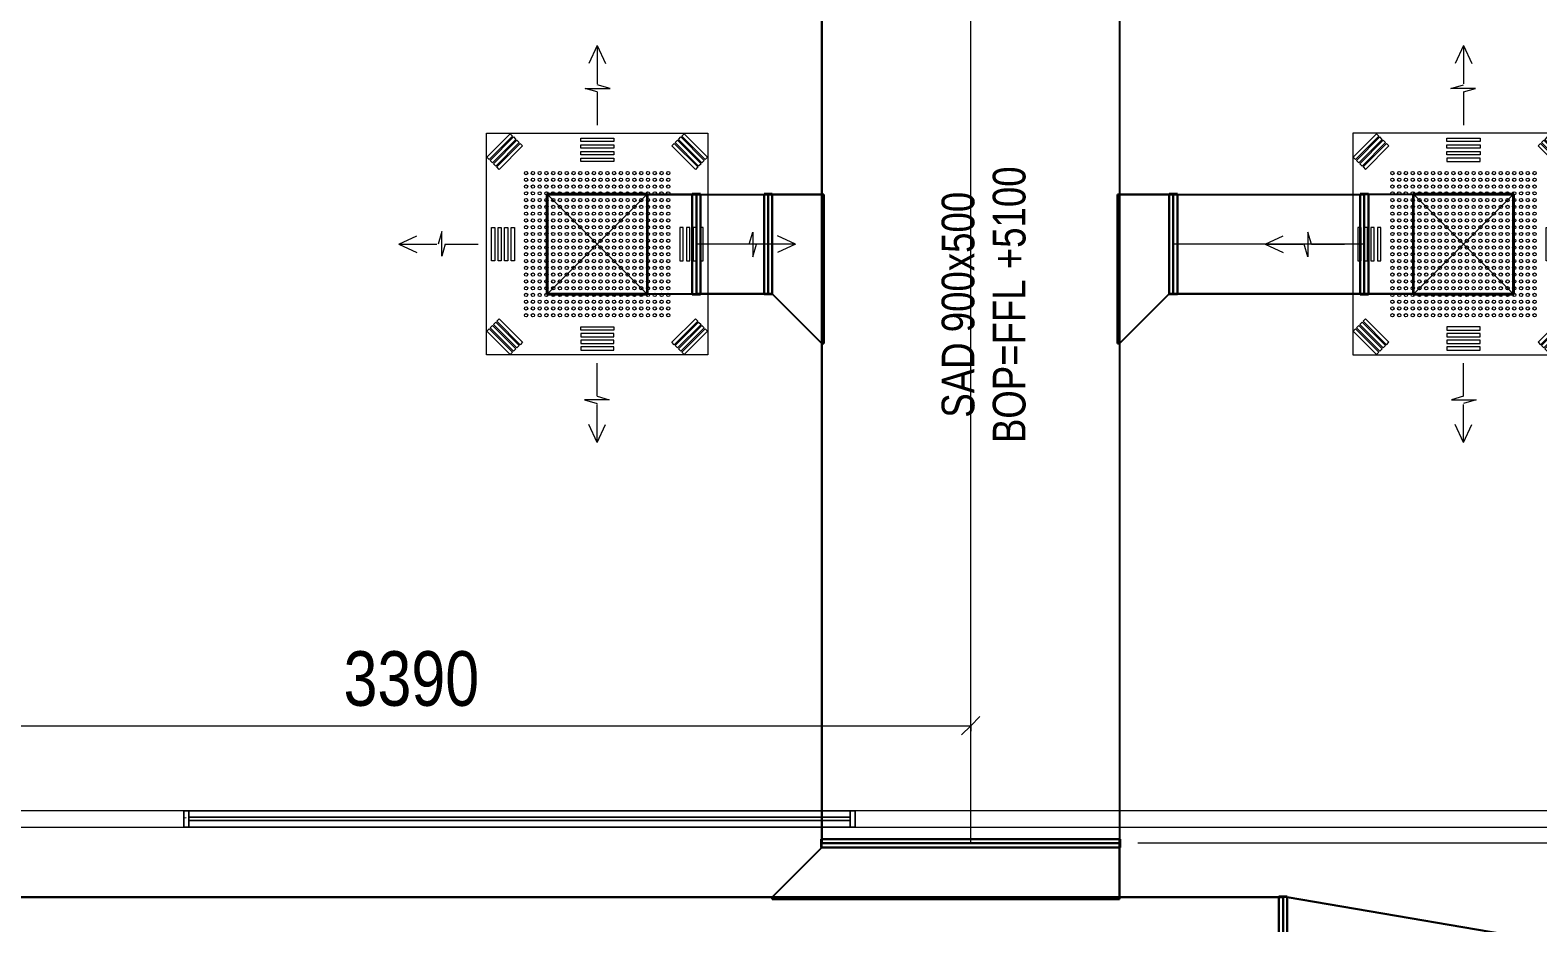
# Model space of a CAD drawing. Header units: millimetres. Extents: x -21807 to 22087, y 36760 to 60640.
# Drawn here: x -3954 to 606, y 45978 to 48676 of the extents above; entities that cross this region are included whole.
import ezdxf

# ---------------------------------------------------------------- set-up
doc = ezdxf.new("R2010")
doc.units = ezdxf.units.MM
for name, color, linetype, lineweight in [('A-ANNO-DIMS', 7, 'Continuous', 9), ('A-ANNO-DIMS-110', 7, 'Continuous', 9), ('A-DETL-GENF', 7, 'Continuous', 5), ('A-GENM', 7, 'Continuous', 5), ('A-WALL', 7, 'Continuous', 9), ('M-HVAC-CDFF', 7, 'Continuous', 5), ('M-HVAC-DUCT', 7, 'Continuous', 25), ('M-HVAC-DUCT-CNTR', 7, 'Continuous', 5), ('M-HVAC-DUCT-IDEN', 7, 'Continuous', 9)]:
    doc.layers.add(name, color=color, linetype=linetype, lineweight=lineweight)
doc.layers.add('A-GLAZ', color=7, linetype='Continuous', lineweight=9, true_color=0x00007f)
doc.layers.add('M-HVAC-DUCT-ANNO', color=7, linetype='Continuous', lineweight=5, true_color=0x007f00)
doc.styles.add('Arial_2', font='arial.ttf', dxfattribs={"width": 0.8, "height": 99})
doc.styles.add('Arial_3', font='arial.ttf', dxfattribs={"width": 0.8, "height": 165})
doc.dimstyles.new('AK_DIM_2_0_Arial_đỏ', dxfattribs={"dimscale": 304.8, "dimtxt": 168.342801, "dimasz": 0.180446, "dimexe": 0.180446, "dimexo": 0.180446, "dimgap": 0.036089, "dimtad": 1, "dimdec": 0, "dimzin": 0, "dimdsep": 46, "dimtxsty": 'Arial_3', "dimblk1": 'OBLIQUE', "dimblk2": 'OBLIQUE', "dimsah": 1, "dimcen": 0.09, "dimadec": 0, "dimazin": 0, "dimtfac": 1, "dimtdec": 4, "dimtix": 1, "dimtmove": 0, "dimatfit": 3, "dimfxl": 1, "dimtvp": 1, "dimtolj": 1, "dimtzin": 0, "dimarcsym": 2})

# ---------------------------------------------------------------- blocks, each defined once
blk = doc.blocks.new('AK_OViewTuongPanel - 2000x1200-V10-MẶT BẰNG HỆ THỐNG GIÓ CẤP AHU')
at = {"layer": 'A-GLAZ', "true_color": 0xaaaaaa}
h = blk.add_hatch(dxfattribs=at)
h.set_pattern_fill('FP_5', color=253, style=0, pattern_type=2)
h.set_pattern_definition([(217.5, (-4273.59, 46291.94), (3.52028, -107.6708), [7.376, -77.561, 7.376, -87.62, -90.805]), (217.5, (-4273.59, 46291.94), (3.52028, -107.6708), [-179.934, 7.376, -83.429]), (187.5, (-4273.59, 46291.94), (-98.8949, -157.70153), [7.376, -38.445, 7.376, -69.179, -29.337]), (187.5, (-4273.59, 46291.94), (-98.8949, -157.70153), [-122.377, 7.376, -21.961]), (147.5, (-4204.86, 46291.94), (-174.01878, -0.31631), [7.376, -20.564, 7.376, -93.208, -131.318]), (147.5, (-4204.86, 46291.94), (-174.01878, -0.31631), [-128.524, 7.376, -123.942]), (137.5, (-4204.86, 46291.94), (-167.9829, -49.0445), [7.376, -6.594, 7.376, -58.562, -75.438]), (137.5, (-4204.86, 46291.94), (-167.9829, -49.0445), [-79.908, 7.376, -68.062])])
h.paths.add_polyline_path([(-1015, 25), (-1015, -25), (-1000, -25), (-1000, 25)])
h.paths.add_polyline_path([(1015, 25), (1000, 25), (1000, -25), (1015, -25)])
at = {"layer": 'A-GLAZ', "color": 9, "lineweight": 13, "true_color": 0xaaaad4}
for p, q in [((-1015, 25), (-1015, -25)), ((-1000, 25), (-1015, 25)), ((-1015, -25), (-1015, 25)), ((-1015, 25), (1015, 25)), ((-1000, -25), (-1000, 25)), ((1000, 25), (-1000, 25)), ((-1000, 25), (-1000, -25)), ((1000, 5), (-1000, 5)), ((-1000, 5), (-1000, -5)), ((-1000, -5), (-1000, 5)), ((-1000, 5), (1000, 5)), ((1015, 25), (1000, 25)), ((1000, 25), (1000, -25)), ((1000, -25), (1000, 25)), ((1000, -5), (1000, 5)), ((1000, 5), (1000, -5)), ((1015, -25), (1015, 25)), ((1015, 25), (1015, -25)), ((-1015, -25), (-1000, -25)), ((1015, -25), (-1015, -25)), ((-1000, -5), (1000, -5)), ((1000, -5), (-1000, -5)), ((-1000, -25), (1000, -25)), ((1000, -25), (1015, -25))]:
    blk.add_line(p, q, dxfattribs=at)
blk = doc.blocks.new('AK-SGS-M3-A_rvt-1-MẶT BẰNG HỆ THỐNG GIÓ CẤP AHU')
at = {"layer": 'A-WALL', "color": 253, "lineweight": 13, "true_color": 0xaaaaaa}
for p, q in [((-3488.6, 46316.9), (-4008.6, 46316.9)), ((727.3, 46316.9), (-4008.6, 46316.9)), ((-3488.6, 46266.9), (-3488.6, 46316.9)), ((-3488.6, 46266.9), (-3488.6, 46316.9)), ((-3488.6, 46316.9), (-1458.6, 46316.9)), ((727.3, 46316.9), (-1458.6, 46316.9)), ((-1458.6, 46316.9), (-1458.6, 46266.9)), ((-1458.6, 46316.9), (-1458.6, 46266.9)), ((-6113.6, 46266.9), (-3488.6, 46266.9)), ((-6113.6, 46266.9), (902.3, 46266.9)), ((-1458.6, 46266.9), (-3488.6, 46266.9)), ((-1458.6, 46266.9), (902.3, 46266.9))]:
    blk.add_line(p, q, dxfattribs=at)
at = {"layer": 'A-GLAZ', "color": 9, "lineweight": 13, "true_color": 0xaaaad4, "rotation": 180}
blk.add_blockref('AK_OViewTuongPanel - 2000x1200-V10-MẶT BẰNG HỆ THỐNG GIÓ CẤP AHU', (-2473.6, 46291.9), dxfattribs=at)
blk = doc.blocks.new('MatNaGioCap_KemHopGio_KemLocHepa - CẤP F3-2229514-MẶT BẰNG HỆ THỐNG GIÓ CẤP AHU')
at = {"layer": 'A-DETL-GENF', "color": 5, "lineweight": 9, "true_color": 0x0000ff}
for p, q in [((-335, 335), (335, 335)), ((-335, -335), (-335, 335)), ((335, 335), (335, -335)), ((335, -335), (-335, -335))]:
    blk.add_line(p, q, dxfattribs=at)
at = {"layer": 'A-DETL-GENF', "color": 5, "true_color": 0x0000ff}
for p, q in [((-333.9, 263.2), (-263.2, 333.9)), ((-256.1, 326.8), (-326.8, 256.1)), ((-323.9, 253.2), (-253.2, 323.9)), ((-263.2, 333.9), (-256.1, 326.8)), ((-253.2, 323.9), (-246.1, 316.8)), ((-50, 320), (50, 320)), ((-50, 310), (-50, 320)), ((50, 320), (50, 310)), ((246.1, 316.8), (253.2, 323.9)), ((253.2, 323.9), (323.9, 253.2)), ((256.1, 326.8), (263.2, 333.9)), ((326.8, 256.1), (256.1, 326.8)), ((263.2, 333.9), (333.9, 263.2)), ((-246.1, 316.8), (-316.8, 246.1)), ((-313.9, 243.2), (-243.2, 313.9)), ((-236.1, 306.8), (-306.8, 236.1)), ((-303.9, 233.2), (-233.2, 303.9)), ((-226.1, 296.8), (-296.8, 226.1)), ((-243.2, 313.9), (-236.1, 306.8)), ((-233.2, 303.9), (-226.1, 296.8)), ((50, 310), (-50, 310)), ((-50, 300), (50, 300)), ((-50, 290), (-50, 300)), ((50, 290), (-50, 290)), ((-50, 280), (50, 280)), ((-50, 270), (-50, 280)), ((50, 300), (50, 290)), ((50, 280), (50, 270)), ((226.1, 296.8), (233.2, 303.9)), ((296.8, 226.1), (226.1, 296.8)), ((233.2, 303.9), (303.9, 233.2)), ((236.1, 306.8), (243.2, 313.9)), ((306.8, 236.1), (236.1, 306.8)), ((243.2, 313.9), (313.9, 243.2)), ((316.8, 246.1), (246.1, 316.8)), ((-326.8, 256.1), (-333.9, 263.2)), ((-316.8, 246.1), (-323.9, 253.2)), ((-306.8, 236.1), (-313.9, 243.2)), ((-296.8, 226.1), (-303.9, 233.2)), ((50, 270), (-50, 270)), ((-50, 260), (50, 260)), ((-50, 250), (-50, 260)), ((50, 250), (-50, 250)), ((50, 260), (50, 250)), ((303.9, 233.2), (296.8, 226.1)), ((313.9, 243.2), (306.8, 236.1)), ((323.9, 253.2), (316.8, 246.1)), ((333.9, 263.2), (326.8, 256.1)), ((-320, -50), (-320, 50)), ((-320, 50), (-310, 50)), ((-310, 50), (-310, -50)), ((-300, -50), (-300, 50)), ((-300, 50), (-290, 50)), ((-290, 50), (-290, -50)), ((-280, -50), (-280, 50)), ((-280, 50), (-270, 50)), ((-270, 50), (-270, -50)), ((-260, -50), (-260, 50)), ((-260, 50), (-250, 50)), ((-250, 50), (-250, -50)), ((250, 50), (250, -50)), ((260, 50), (250, 50)), ((260, -50), (260, 50)), ((270, 50), (270, -50)), ((280, 50), (270, 50)), ((280, -50), (280, 50)), ((290, 50), (290, -50)), ((300, 50), (290, 50)), ((300, -50), (300, 50)), ((310, 50), (310, -50)), ((320, 50), (310, 50)), ((320, -50), (320, 50)), ((-310, -50), (-320, -50)), ((-290, -50), (-300, -50)), ((-270, -50), (-280, -50)), ((-250, -50), (-260, -50)), ((250, -50), (260, -50)), ((270, -50), (280, -50)), ((290, -50), (300, -50)), ((310, -50), (320, -50)), ((-303.9, -233.2), (-296.8, -226.1)), ((-296.8, -226.1), (-226.1, -296.8)), ((226.1, -296.8), (296.8, -226.1)), ((296.8, -226.1), (303.9, -233.2)), ((-333.9, -263.2), (-326.8, -256.1)), ((-263.2, -333.9), (-333.9, -263.2)), ((-326.8, -256.1), (-256.1, -326.8)), ((-323.9, -253.2), (-316.8, -246.1)), ((-253.2, -323.9), (-323.9, -253.2)), ((-316.8, -246.1), (-246.1, -316.8)), ((-313.9, -243.2), (-306.8, -236.1)), ((-243.2, -313.9), (-313.9, -243.2)), ((-306.8, -236.1), (-236.1, -306.8)), ((-233.2, -303.9), (-303.9, -233.2)), ((-50, -250), (50, -250)), ((-50, -260), (-50, -250)), ((50, -260), (-50, -260)), ((-50, -270), (-50, -280)), ((50, -270), (-50, -270)), ((50, -250), (50, -260)), ((50, -280), (50, -270)), ((303.9, -233.2), (233.2, -303.9)), ((236.1, -306.8), (306.8, -236.1)), ((313.9, -243.2), (243.2, -313.9)), ((246.1, -316.8), (316.8, -246.1)), ((323.9, -253.2), (253.2, -323.9)), ((256.1, -326.8), (326.8, -256.1)), ((333.9, -263.2), (263.2, -333.9)), ((306.8, -236.1), (313.9, -243.2)), ((316.8, -246.1), (323.9, -253.2)), ((326.8, -256.1), (333.9, -263.2)), ((-246.1, -316.8), (-253.2, -323.9)), ((-236.1, -306.8), (-243.2, -313.9)), ((-226.1, -296.8), (-233.2, -303.9)), ((-50, -280), (50, -280)), ((-50, -290), (-50, -300)), ((50, -290), (-50, -290)), ((-50, -300), (50, -300)), ((-50, -310), (-50, -320)), ((50, -310), (-50, -310)), ((50, -300), (50, -290)), ((50, -320), (50, -310)), ((233.2, -303.9), (226.1, -296.8)), ((243.2, -313.9), (236.1, -306.8)), ((253.2, -323.9), (246.1, -316.8)), ((-256.1, -326.8), (-263.2, -333.9)), ((-50, -320), (50, -320)), ((263.2, -333.9), (256.1, -326.8))]:
    blk.add_line(p, q, dxfattribs=at)
for centre in [(-215, 215), (-215, 194.5), (-194.5, 215), (-194.5, 194.5), (-174, 215), (-174, 194.5), (-153.6, 215), (-153.6, 194.5), (-133.1, 215), (-133.1, 194.5), (-112.6, 215), (-112.6, 194.5), (-92.1, 215), (-92.1, 194.5), (-71.7, 215), (-71.7, 194.5), (-51.2, 215), (-51.2, 194.5), (-30.7, 215), (-30.7, 194.5), (-10.2, 215), (-10.2, 194.5), (10.2, 215), (10.2, 194.5), (30.7, 215), (30.7, 194.5), (51.2, 215), (51.2, 194.5), (71.7, 215), (71.7, 194.5), (92.1, 215), (92.1, 194.5), (112.6, 215), (112.6, 194.5), (133.1, 215), (133.1, 194.5), (153.6, 215), (153.6, 194.5), (174, 215), (174, 194.5), (194.5, 215), (194.5, 194.5), (215, 215), (215, 194.5), (-215, 174), (-215, 153.6), (-215, 133.1), (-194.5, 174), (-194.5, 153.6), (-194.5, 133.1), (-174, 174), (-174, 153.6), (-174, 133.1), (-153.6, 174), (-153.6, 153.6), (-153.6, 133.1), (-133.1, 174), (-133.1, 153.6), (-133.1, 133.1), (-112.6, 174), (-112.6, 153.6), (-112.6, 133.1), (-92.1, 174), (-92.1, 153.6), (-92.1, 133.1), (-71.7, 174), (-71.7, 153.6), (-71.7, 133.1), (-51.2, 174), (-51.2, 153.6), (-51.2, 133.1), (-30.7, 174), (-30.7, 153.6), (-30.7, 133.1), (-10.2, 174), (-10.2, 153.6), (-10.2, 133.1), (10.2, 174), (10.2, 153.6), (10.2, 133.1), (30.7, 174), (30.7, 153.6), (30.7, 133.1), (51.2, 174), (51.2, 153.6), (51.2, 133.1), (71.7, 174), (71.7, 153.6), (71.7, 133.1), (92.1, 174), (92.1, 153.6), (92.1, 133.1), (112.6, 174), (112.6, 153.6), (112.6, 133.1), (133.1, 174), (133.1, 153.6), (133.1, 133.1), (153.6, 174), (153.6, 153.6), (153.6, 133.1), (174, 174), (174, 153.6), (174, 133.1), (194.5, 174), (194.5, 153.6), (194.5, 133.1), (215, 174), (215, 153.6), (215, 133.1), (-215, 112.6), (-215, 92.1), (-194.5, 112.6), (-194.5, 92.1), (-174, 112.6), (-174, 92.1), (-153.6, 112.6), (-153.6, 92.1), (-133.1, 112.6), (-133.1, 92.1), (-112.6, 112.6), (-112.6, 92.1), (-92.1, 112.6), (-92.1, 92.1), (-71.7, 112.6), (-71.7, 92.1), (-51.2, 112.6), (-51.2, 92.1), (-30.7, 112.6), (-30.7, 92.1), (-10.2, 112.6), (-10.2, 92.1), (10.2, 112.6), (10.2, 92.1), (30.7, 112.6), (30.7, 92.1), (51.2, 112.6), (51.2, 92.1), (71.7, 112.6), (71.7, 92.1), (92.1, 112.6), (92.1, 92.1), (112.6, 112.6), (112.6, 92.1), (133.1, 112.6), (133.1, 92.1), (153.6, 112.6), (153.6, 92.1), (174, 112.6), (174, 92.1), (194.5, 112.6), (194.5, 92.1), (215, 112.6), (215, 92.1), (-215, 71.7), (-215, 51.2), (-194.5, 71.7), (-194.5, 51.2), (-174, 71.7), (-174, 51.2), (-153.6, 71.7), (-153.6, 51.2), (-133.1, 71.7), (-133.1, 51.2), (-112.6, 71.7), (-112.6, 51.2), (-92.1, 71.7), (-92.1, 51.2), (-71.7, 71.7), (-71.7, 51.2), (-51.2, 71.7), (-51.2, 51.2), (-30.7, 71.7), (-30.7, 51.2), (-10.2, 71.7), (-10.2, 51.2), (10.2, 71.7), (10.2, 51.2), (30.7, 71.7), (30.7, 51.2), (51.2, 71.7), (51.2, 51.2), (71.7, 71.7), (71.7, 51.2), (92.1, 71.7), (92.1, 51.2), (112.6, 71.7), (112.6, 51.2), (133.1, 71.7), (133.1, 51.2), (153.6, 71.7), (153.6, 51.2), (174, 71.7), (174, 51.2), (194.5, 71.7), (194.5, 51.2), (215, 71.7), (215, 51.2), (-215, 30.7), (-215, 10.2), (-194.5, 30.7), (-194.5, 10.2), (-174, 30.7), (-174, 10.2), (-153.6, 30.7), (-153.6, 10.2), (-133.1, 30.7), (-133.1, 10.2), (-112.6, 30.7), (-112.6, 10.2), (-92.1, 30.7), (-92.1, 10.2), (-71.7, 30.7), (-71.7, 10.2), (-51.2, 30.7), (-51.2, 10.2), (-30.7, 30.7), (-30.7, 10.2), (-10.2, 30.7), (-10.2, 10.2), (10.2, 30.7), (10.2, 10.2), (30.7, 30.7), (30.7, 10.2), (51.2, 30.7), (51.2, 10.2), (71.7, 30.7), (71.7, 10.2), (92.1, 30.7), (92.1, 10.2), (112.6, 30.7), (112.6, 10.2), (133.1, 30.7), (133.1, 10.2), (153.6, 30.7), (153.6, 10.2), (174, 30.7), (174, 10.2), (194.5, 30.7), (194.5, 10.2), (215, 30.7), (215, 10.2), (-215, -10.2), (-215, -30.7), (-194.5, -10.2), (-194.5, -30.7), (-174, -10.2), (-174, -30.7), (-153.6, -10.2), (-153.6, -30.7), (-133.1, -10.2), (-133.1, -30.7), (-112.6, -10.2), (-112.6, -30.7), (-92.1, -10.2), (-92.1, -30.7), (-71.7, -10.2), (-71.7, -30.7), (-51.2, -10.2), (-51.2, -30.7), (-30.7, -10.2), (-30.7, -30.7), (-10.2, -10.2), (-10.2, -30.7), (10.2, -10.2), (10.2, -30.7), (30.7, -10.2), (30.7, -30.7), (51.2, -10.2), (51.2, -30.7), (71.7, -10.2), (71.7, -30.7), (92.1, -10.2), (92.1, -30.7), (112.6, -10.2), (112.6, -30.7), (133.1, -10.2), (133.1, -30.7), (153.6, -10.2), (153.6, -30.7), (174, -10.2), (174, -30.7), (194.5, -10.2), (194.5, -30.7), (215, -10.2), (215, -30.7), (-215, -51.2), (-215, -71.7), (-215, -92.1), (-194.5, -51.2), (-194.5, -71.7), (-194.5, -92.1), (-174, -51.2), (-174, -71.7), (-174, -92.1), (-153.6, -51.2), (-153.6, -71.7), (-153.6, -92.1), (-133.1, -51.2), (-133.1, -71.7), (-133.1, -92.1), (-112.6, -51.2), (-112.6, -71.7), (-112.6, -92.1), (-92.1, -51.2), (-92.1, -71.7), (-92.1, -92.1), (-71.7, -51.2), (-71.7, -71.7), (-71.7, -92.1), (-51.2, -51.2), (-51.2, -71.7), (-51.2, -92.1), (-30.7, -51.2), (-30.7, -71.7), (-30.7, -92.1), (-10.2, -51.2), (-10.2, -71.7), (-10.2, -92.1), (10.2, -51.2), (10.2, -71.7), (10.2, -92.1), (30.7, -51.2), (30.7, -71.7), (30.7, -92.1), (51.2, -51.2), (51.2, -71.7), (51.2, -92.1), (71.7, -51.2), (71.7, -71.7), (71.7, -92.1), (92.1, -51.2), (92.1, -71.7), (92.1, -92.1), (112.6, -51.2), (112.6, -71.7), (112.6, -92.1), (133.1, -51.2), (133.1, -71.7), (133.1, -92.1), (153.6, -51.2), (153.6, -71.7), (153.6, -92.1), (174, -51.2), (174, -71.7), (174, -92.1), (194.5, -51.2), (194.5, -71.7), (194.5, -92.1), (215, -51.2), (215, -71.7), (215, -92.1), (-215, -112.6), (-215, -133.1), (-194.5, -112.6), (-194.5, -133.1), (-174, -112.6), (-174, -133.1), (-153.6, -112.6), (-153.6, -133.1), (-133.1, -112.6), (-133.1, -133.1), (-112.6, -112.6), (-112.6, -133.1), (-92.1, -112.6), (-92.1, -133.1), (-71.7, -112.6), (-71.7, -133.1), (-51.2, -112.6), (-51.2, -133.1), (-30.7, -112.6), (-30.7, -133.1), (-10.2, -112.6), (-10.2, -133.1), (10.2, -112.6), (10.2, -133.1), (30.7, -112.6), (30.7, -133.1), (51.2, -112.6), (51.2, -133.1), (71.7, -112.6), (71.7, -133.1), (92.1, -112.6), (92.1, -133.1), (112.6, -112.6), (112.6, -133.1), (133.1, -112.6), (133.1, -133.1), (153.6, -112.6), (153.6, -133.1), (174, -112.6), (174, -133.1), (194.5, -112.6), (194.5, -133.1), (215, -112.6), (215, -133.1), (-215, -153.6), (-215, -174), (-194.5, -153.6), (-194.5, -174), (-174, -153.6), (-174, -174), (-153.6, -153.6), (-153.6, -174), (-133.1, -153.6), (-133.1, -174), (-112.6, -153.6), (-112.6, -174), (-92.1, -153.6), (-92.1, -174), (-71.7, -153.6), (-71.7, -174), (-51.2, -153.6), (-51.2, -174), (-30.7, -153.6), (-30.7, -174), (-10.2, -153.6), (-10.2, -174), (10.2, -153.6), (10.2, -174), (30.7, -153.6), (30.7, -174), (51.2, -153.6), (51.2, -174), (71.7, -153.6), (71.7, -174), (92.1, -153.6), (92.1, -174), (112.6, -153.6), (112.6, -174), (133.1, -153.6), (133.1, -174), (153.6, -153.6), (153.6, -174), (174, -153.6), (174, -174), (194.5, -153.6), (194.5, -174), (215, -153.6), (215, -174), (-215, -194.5), (-215, -215), (-194.5, -194.5), (-194.5, -215), (-174, -194.5), (-174, -215), (-153.6, -194.5), (-153.6, -215), (-133.1, -194.5), (-133.1, -215), (-112.6, -194.5), (-112.6, -215), (-92.1, -194.5), (-92.1, -215), (-71.7, -194.5), (-71.7, -215), (-51.2, -194.5), (-51.2, -215), (-30.7, -194.5), (-30.7, -215), (-10.2, -194.5), (-10.2, -215), (10.2, -194.5), (10.2, -215), (30.7, -194.5), (30.7, -215), (51.2, -194.5), (51.2, -215), (71.7, -194.5), (71.7, -215), (92.1, -194.5), (92.1, -215), (112.6, -194.5), (112.6, -215), (133.1, -194.5), (133.1, -215), (153.6, -194.5), (153.6, -215), (174, -194.5), (174, -215), (194.5, -194.5), (194.5, -215), (215, -194.5), (215, -215)]:
    blk.add_circle(centre, 5, dxfattribs=at)
at = {"layer": 'A-GENM', "color": 5, "true_color": 0x0000ff}
for p, q in [((0, 600), (-25.4, 545.6)), ((0, 600), (25.4, 545.6)), ((0, 600), (0, 485)), ((-36.1, 470.4), (38.7, 470.4)), ((0, 460), (-36.1, 470.4)), ((38.7, 470.4), (0, 481.4)), ((0, 460), (0, 360)), ((-600, 0), (-545.6, 25.4)), ((-470.4, 38.7), (-481.4, 0)), ((-470.4, -36.1), (-470.4, 38.7)), ((460, 0), (360, 0)), ((460, 0), (470.4, 36.1)), ((470.4, 36.1), (470.4, -38.7)), ((470.4, -38.7), (481.4, 0)), ((600, 0), (485, 0)), ((600, 0), (545.6, 25.4)), ((600, 0), (545.6, -25.4)), ((-600, 0), (-545.6, -25.4)), ((-600, 0), (-485, 0)), ((-460, 0), (-470.4, -36.1)), ((-460, 0), (-360, 0)), ((0, -460), (0, -360)), ((-38.7, -470.4), (0, -481.4)), ((36.1, -470.4), (-38.7, -470.4)), ((0, -460), (36.1, -470.4)), ((0, -600), (0, -485)), ((0, -600), (-25.4, -545.6)), ((0, -600), (25.4, -545.6))]:
    blk.add_line(p, q, dxfattribs=at)
blk = doc.blocks.new('ConThu_ChuNhat_NepC1 - L200-2171875-MẶT BẰNG HỆ THỐNG GIÓ CẤP AHU')
at = {"layer": 'M-HVAC-DUCT', "color": 5, "true_color": 0x0000ff}
for p, q in [((874, 502), (874, -502)), ((874, -502), (874, 502)), ((899, 502), (874, 502)), ((874, 502), (899, 502)), ((899, 502), (899, -502)), ((899, -502), (899, 502)), ((0, 350), (874, 500)), ((0, 350), (874, 500)), ((874, 500), (874, -500)), ((874, -500), (874, 500)), ((899, 500), (874, 500)), ((874, 500), (899, 500)), ((874, -500), (874, 500)), ((874, 500), (874, -500)), ((899, 500), (899, -500)), ((899, -500), (899, 500)), ((-25, -352), (-25, 352)), ((-25, 352), (-25, -352)), ((-25, 352), (0, 352)), ((-25, 352), (0, 352)), ((-25, -350), (-25, 350)), ((-25, 350), (-25, -350)), ((-25, 350), (0, 350)), ((-25, 350), (0, 350)), ((0, -352), (0, 352)), ((0, 352), (0, -352)), ((0, -350), (0, 350)), ((0, 350), (0, -350)), ((0, 350), (0, -350)), ((0, -350), (0, 350)), ((0, -350), (-25, -350)), ((-25, -350), (0, -350)), ((0, -352), (-25, -352)), ((-25, -352), (0, -352)), ((0, -350), (874, -500)), ((874, -500), (0, -350)), ((874, -500), (899, -500)), ((874, -500), (899, -500)), ((874, -502), (899, -502)), ((874, -502), (899, -502))]:
    blk.add_line(p, q, dxfattribs=at)
blk = doc.blocks.new('ChanRe_ChuNhat_NepC1 - Standard-2105546-MẶT BẰNG HỆ THỐNG GIÓ CẤP AHU')
at = {"layer": 'M-HVAC-DUCT', "color": 5, "true_color": 0x0000ff}
for p, q in [((150, 450), (-6.096, 450)), ((-6.096, 450), (150, 450)), ((-6.096, 450), (-6.096, -600)), ((-6.096, -600), (-6.096, 450)), ((150, 452), (150, -452)), ((150, -452), (150, 452)), ((162.5, 452), (150, 452)), ((150, 452), (162.5, 452)), ((150, 450), (150, -450)), ((150, -450), (150, 450)), ((150, 450), (150, -450)), ((150, -450), (150, 450)), ((162.5, 450), (150, 450)), ((150, 450), (162.5, 450)), ((162.5, 452), (162.5, -452)), ((162.5, -452), (162.5, 452)), ((175, 452), (162.5, 452)), ((162.5, 452), (175, 452)), ((162.5, 452), (162.5, -452)), ((162.5, -452), (162.5, 452)), ((162.5, 450), (162.5, -450)), ((162.5, -450), (162.5, 450)), ((175, 450), (162.5, 450)), ((162.5, 450), (175, 450)), ((162.5, 450), (162.5, -450)), ((162.5, -450), (162.5, 450)), ((175, 452), (175, -452)), ((175, -452), (175, 452)), ((175, 450), (175, -450)), ((175, -450), (175, 450)), ((0, -600), (150, -450)), ((0, -600), (150, -450)), ((150, -450), (162.5, -450)), ((150, -450), (162.5, -450)), ((150, -452), (162.5, -452)), ((150, -452), (162.5, -452)), ((162.5, -450), (175, -450)), ((162.5, -450), (175, -450)), ((162.5, -452), (175, -452)), ((162.5, -452), (175, -452)), ((-6.096, -600), (0, -600)), ((0, -600), (-6.096, -600))]:
    blk.add_line(p, q, dxfattribs=at)
blk = doc.blocks.new('MatNaGioCap_KemHopGio_KemLocHepa - CẤP F3-2229481-MẶT BẰNG HỆ THỐNG GIÓ CẤP AHU')
at = {"layer": 'A-DETL-GENF', "color": 5, "lineweight": 9, "true_color": 0x0000ff}
for p, q in [((-335, 335), (-335, -335)), ((335, 335), (-335, 335)), ((335, -335), (335, 335)), ((-335, -335), (335, -335))]:
    blk.add_line(p, q, dxfattribs=at)
at = {"layer": 'A-DETL-GENF', "color": 5, "true_color": 0x0000ff}
for p, q in [((-263.2, 333.9), (-333.9, 263.2)), ((-326.8, 256.1), (-256.1, 326.8)), ((-253.2, 323.9), (-323.9, 253.2)), ((-256.1, 326.8), (-263.2, 333.9)), ((-246.1, 316.8), (-253.2, 323.9)), ((-50, 320), (50, 320)), ((-50, 310), (-50, 320)), ((50, 320), (50, 310)), ((253.2, 323.9), (246.1, 316.8)), ((323.9, 253.2), (253.2, 323.9)), ((263.2, 333.9), (256.1, 326.8)), ((256.1, 326.8), (326.8, 256.1)), ((333.9, 263.2), (263.2, 333.9)), ((-316.8, 246.1), (-246.1, 316.8)), ((-243.2, 313.9), (-313.9, 243.2)), ((-306.8, 236.1), (-236.1, 306.8)), ((-233.2, 303.9), (-303.9, 233.2)), ((-296.8, 226.1), (-226.1, 296.8)), ((-236.1, 306.8), (-243.2, 313.9)), ((-226.1, 296.8), (-233.2, 303.9)), ((50, 310), (-50, 310)), ((-50, 300), (50, 300)), ((-50, 290), (-50, 300)), ((50, 290), (-50, 290)), ((-50, 280), (50, 280)), ((-50, 270), (-50, 280)), ((50, 300), (50, 290)), ((50, 280), (50, 270)), ((233.2, 303.9), (226.1, 296.8)), ((226.1, 296.8), (296.8, 226.1)), ((303.9, 233.2), (233.2, 303.9)), ((243.2, 313.9), (236.1, 306.8)), ((236.1, 306.8), (306.8, 236.1)), ((313.9, 243.2), (243.2, 313.9)), ((246.1, 316.8), (316.8, 246.1)), ((-333.9, 263.2), (-326.8, 256.1)), ((-323.9, 253.2), (-316.8, 246.1)), ((-313.9, 243.2), (-306.8, 236.1)), ((-303.9, 233.2), (-296.8, 226.1)), ((50, 270), (-50, 270)), ((-50, 260), (-50, 250)), ((50, 260), (-50, 260)), ((-50, 250), (50, 250)), ((50, 250), (50, 260)), ((296.8, 226.1), (303.9, 233.2)), ((306.8, 236.1), (313.9, 243.2)), ((316.8, 246.1), (323.9, 253.2)), ((326.8, 256.1), (333.9, 263.2)), ((-320, 50), (-320, -50)), ((-310, 50), (-320, 50)), ((-310, -50), (-310, 50)), ((-300, 50), (-300, -50)), ((-290, 50), (-300, 50)), ((-290, -50), (-290, 50)), ((-280, 50), (-280, -50)), ((-270, 50), (-280, 50)), ((-270, -50), (-270, 50)), ((-260, 50), (-260, -50)), ((-250, 50), (-260, 50)), ((-250, -50), (-250, 50)), ((250, 50), (260, 50)), ((250, -50), (250, 50)), ((260, 50), (260, -50)), ((270, 50), (280, 50)), ((270, -50), (270, 50)), ((280, 50), (280, -50)), ((290, 50), (300, 50)), ((290, -50), (290, 50)), ((300, 50), (300, -50)), ((310, 50), (320, 50)), ((310, -50), (310, 50)), ((320, 50), (320, -50)), ((-320, -50), (-310, -50)), ((-300, -50), (-290, -50)), ((-280, -50), (-270, -50)), ((-260, -50), (-250, -50)), ((260, -50), (250, -50)), ((280, -50), (270, -50)), ((300, -50), (290, -50)), ((320, -50), (310, -50)), ((-296.8, -226.1), (-303.9, -233.2)), ((-226.1, -296.8), (-296.8, -226.1)), ((296.8, -226.1), (226.1, -296.8)), ((303.9, -233.2), (296.8, -226.1)), ((-326.8, -256.1), (-333.9, -263.2)), ((-333.9, -263.2), (-263.2, -333.9)), ((-256.1, -326.8), (-326.8, -256.1)), ((-316.8, -246.1), (-323.9, -253.2)), ((-323.9, -253.2), (-253.2, -323.9)), ((-246.1, -316.8), (-316.8, -246.1)), ((-306.8, -236.1), (-313.9, -243.2)), ((-313.9, -243.2), (-243.2, -313.9)), ((-236.1, -306.8), (-306.8, -236.1)), ((-303.9, -233.2), (-233.2, -303.9)), ((-50, -250), (-50, -260)), ((50, -250), (-50, -250)), ((-50, -260), (50, -260)), ((-50, -270), (-50, -280)), ((50, -270), (-50, -270)), ((50, -260), (50, -250)), ((50, -280), (50, -270)), ((233.2, -303.9), (303.9, -233.2)), ((306.8, -236.1), (236.1, -306.8)), ((243.2, -313.9), (313.9, -243.2)), ((316.8, -246.1), (246.1, -316.8)), ((253.2, -323.9), (323.9, -253.2)), ((326.8, -256.1), (256.1, -326.8)), ((263.2, -333.9), (333.9, -263.2)), ((313.9, -243.2), (306.8, -236.1)), ((323.9, -253.2), (316.8, -246.1)), ((333.9, -263.2), (326.8, -256.1)), ((-253.2, -323.9), (-246.1, -316.8)), ((-243.2, -313.9), (-236.1, -306.8)), ((-233.2, -303.9), (-226.1, -296.8)), ((-50, -280), (50, -280)), ((-50, -290), (-50, -300)), ((50, -290), (-50, -290)), ((-50, -300), (50, -300)), ((-50, -310), (-50, -320)), ((50, -310), (-50, -310)), ((50, -300), (50, -290)), ((50, -320), (50, -310)), ((226.1, -296.8), (233.2, -303.9)), ((236.1, -306.8), (243.2, -313.9)), ((246.1, -316.8), (253.2, -323.9)), ((-263.2, -333.9), (-256.1, -326.8)), ((-50, -320), (50, -320)), ((256.1, -326.8), (263.2, -333.9))]:
    blk.add_line(p, q, dxfattribs=at)
for centre in [(-215, 215), (-215, 194.5), (-194.5, 215), (-194.5, 194.5), (-174, 215), (-174, 194.5), (-153.6, 215), (-153.6, 194.5), (-133.1, 215), (-133.1, 194.5), (-112.6, 215), (-112.6, 194.5), (-92.1, 215), (-92.1, 194.5), (-71.7, 215), (-71.7, 194.5), (-51.2, 215), (-51.2, 194.5), (-30.7, 215), (-30.7, 194.5), (-10.2, 215), (-10.2, 194.5), (10.2, 215), (10.2, 194.5), (30.7, 215), (30.7, 194.5), (51.2, 215), (51.2, 194.5), (71.7, 215), (71.7, 194.5), (92.1, 215), (92.1, 194.5), (112.6, 215), (112.6, 194.5), (133.1, 215), (133.1, 194.5), (153.6, 215), (153.6, 194.5), (174, 215), (174, 194.5), (194.5, 215), (194.5, 194.5), (215, 215), (215, 194.5), (-215, 174), (-215, 153.6), (-215, 133.1), (-194.5, 174), (-194.5, 153.6), (-194.5, 133.1), (-174, 174), (-174, 153.6), (-174, 133.1), (-153.6, 174), (-153.6, 153.6), (-153.6, 133.1), (-133.1, 174), (-133.1, 153.6), (-133.1, 133.1), (-112.6, 174), (-112.6, 153.6), (-112.6, 133.1), (-92.1, 174), (-92.1, 153.6), (-92.1, 133.1), (-71.7, 174), (-71.7, 153.6), (-71.7, 133.1), (-51.2, 174), (-51.2, 153.6), (-51.2, 133.1), (-30.7, 174), (-30.7, 153.6), (-30.7, 133.1), (-10.2, 174), (-10.2, 153.6), (-10.2, 133.1), (10.2, 174), (10.2, 153.6), (10.2, 133.1), (30.7, 174), (30.7, 153.6), (30.7, 133.1), (51.2, 174), (51.2, 153.6), (51.2, 133.1), (71.7, 174), (71.7, 153.6), (71.7, 133.1), (92.1, 174), (92.1, 153.6), (92.1, 133.1), (112.6, 174), (112.6, 153.6), (112.6, 133.1), (133.1, 174), (133.1, 153.6), (133.1, 133.1), (153.6, 174), (153.6, 153.6), (153.6, 133.1), (174, 174), (174, 153.6), (174, 133.1), (194.5, 174), (194.5, 153.6), (194.5, 133.1), (215, 174), (215, 153.6), (215, 133.1), (-215, 112.6), (-215, 92.1), (-194.5, 112.6), (-194.5, 92.1), (-174, 112.6), (-174, 92.1), (-153.6, 112.6), (-153.6, 92.1), (-133.1, 112.6), (-133.1, 92.1), (-112.6, 112.6), (-112.6, 92.1), (-92.1, 112.6), (-92.1, 92.1), (-71.7, 112.6), (-71.7, 92.1), (-51.2, 112.6), (-51.2, 92.1), (-30.7, 112.6), (-30.7, 92.1), (-10.2, 112.6), (-10.2, 92.1), (10.2, 112.6), (10.2, 92.1), (30.7, 112.6), (30.7, 92.1), (51.2, 112.6), (51.2, 92.1), (71.7, 112.6), (71.7, 92.1), (92.1, 112.6), (92.1, 92.1), (112.6, 112.6), (112.6, 92.1), (133.1, 112.6), (133.1, 92.1), (153.6, 112.6), (153.6, 92.1), (174, 112.6), (174, 92.1), (194.5, 112.6), (194.5, 92.1), (215, 112.6), (215, 92.1), (-215, 71.7), (-215, 51.2), (-194.5, 71.7), (-194.5, 51.2), (-174, 71.7), (-174, 51.2), (-153.6, 71.7), (-153.6, 51.2), (-133.1, 71.7), (-133.1, 51.2), (-112.6, 71.7), (-112.6, 51.2), (-92.1, 71.7), (-92.1, 51.2), (-71.7, 71.7), (-71.7, 51.2), (-51.2, 71.7), (-51.2, 51.2), (-30.7, 71.7), (-30.7, 51.2), (-10.2, 71.7), (-10.2, 51.2), (10.2, 71.7), (10.2, 51.2), (30.7, 71.7), (30.7, 51.2), (51.2, 71.7), (51.2, 51.2), (71.7, 71.7), (71.7, 51.2), (92.1, 71.7), (92.1, 51.2), (112.6, 71.7), (112.6, 51.2), (133.1, 71.7), (133.1, 51.2), (153.6, 71.7), (153.6, 51.2), (174, 71.7), (174, 51.2), (194.5, 71.7), (194.5, 51.2), (215, 71.7), (215, 51.2), (-215, 30.7), (-215, 10.2), (-194.5, 30.7), (-194.5, 10.2), (-174, 30.7), (-174, 10.2), (-153.6, 30.7), (-153.6, 10.2), (-133.1, 30.7), (-133.1, 10.2), (-112.6, 30.7), (-112.6, 10.2), (-92.1, 30.7), (-92.1, 10.2), (-71.7, 30.7), (-71.7, 10.2), (-51.2, 30.7), (-51.2, 10.2), (-30.7, 30.7), (-30.7, 10.2), (-10.2, 30.7), (-10.2, 10.2), (10.2, 30.7), (10.2, 10.2), (30.7, 30.7), (30.7, 10.2), (51.2, 30.7), (51.2, 10.2), (71.7, 30.7), (71.7, 10.2), (92.1, 30.7), (92.1, 10.2), (112.6, 30.7), (112.6, 10.2), (133.1, 30.7), (133.1, 10.2), (153.6, 30.7), (153.6, 10.2), (174, 30.7), (174, 10.2), (194.5, 30.7), (194.5, 10.2), (215, 30.7), (215, 10.2), (-215, -10.2), (-215, -30.7), (-194.5, -10.2), (-194.5, -30.7), (-174, -10.2), (-174, -30.7), (-153.6, -10.2), (-153.6, -30.7), (-133.1, -10.2), (-133.1, -30.7), (-112.6, -10.2), (-112.6, -30.7), (-92.1, -10.2), (-92.1, -30.7), (-71.7, -10.2), (-71.7, -30.7), (-51.2, -10.2), (-51.2, -30.7), (-30.7, -10.2), (-30.7, -30.7), (-10.2, -10.2), (-10.2, -30.7), (10.2, -10.2), (10.2, -30.7), (30.7, -10.2), (30.7, -30.7), (51.2, -10.2), (51.2, -30.7), (71.7, -10.2), (71.7, -30.7), (92.1, -10.2), (92.1, -30.7), (112.6, -10.2), (112.6, -30.7), (133.1, -10.2), (133.1, -30.7), (153.6, -10.2), (153.6, -30.7), (174, -10.2), (174, -30.7), (194.5, -10.2), (194.5, -30.7), (215, -10.2), (215, -30.7), (-215, -51.2), (-215, -71.7), (-215, -92.1), (-194.5, -51.2), (-194.5, -71.7), (-194.5, -92.1), (-174, -51.2), (-174, -71.7), (-174, -92.1), (-153.6, -51.2), (-153.6, -71.7), (-153.6, -92.1), (-133.1, -51.2), (-133.1, -71.7), (-133.1, -92.1), (-112.6, -51.2), (-112.6, -71.7), (-112.6, -92.1), (-92.1, -51.2), (-92.1, -71.7), (-92.1, -92.1), (-71.7, -51.2), (-71.7, -71.7), (-71.7, -92.1), (-51.2, -51.2), (-51.2, -71.7), (-51.2, -92.1), (-30.7, -51.2), (-30.7, -71.7), (-30.7, -92.1), (-10.2, -51.2), (-10.2, -71.7), (-10.2, -92.1), (10.2, -51.2), (10.2, -71.7), (10.2, -92.1), (30.7, -51.2), (30.7, -71.7), (30.7, -92.1), (51.2, -51.2), (51.2, -71.7), (51.2, -92.1), (71.7, -51.2), (71.7, -71.7), (71.7, -92.1), (92.1, -51.2), (92.1, -71.7), (92.1, -92.1), (112.6, -51.2), (112.6, -71.7), (112.6, -92.1), (133.1, -51.2), (133.1, -71.7), (133.1, -92.1), (153.6, -51.2), (153.6, -71.7), (153.6, -92.1), (174, -51.2), (174, -71.7), (174, -92.1), (194.5, -51.2), (194.5, -71.7), (194.5, -92.1), (215, -51.2), (215, -71.7), (215, -92.1), (-215, -112.6), (-215, -133.1), (-194.5, -112.6), (-194.5, -133.1), (-174, -112.6), (-174, -133.1), (-153.6, -112.6), (-153.6, -133.1), (-133.1, -112.6), (-133.1, -133.1), (-112.6, -112.6), (-112.6, -133.1), (-92.1, -112.6), (-92.1, -133.1), (-71.7, -112.6), (-71.7, -133.1), (-51.2, -112.6), (-51.2, -133.1), (-30.7, -112.6), (-30.7, -133.1), (-10.2, -112.6), (-10.2, -133.1), (10.2, -112.6), (10.2, -133.1), (30.7, -112.6), (30.7, -133.1), (51.2, -112.6), (51.2, -133.1), (71.7, -112.6), (71.7, -133.1), (92.1, -112.6), (92.1, -133.1), (112.6, -112.6), (112.6, -133.1), (133.1, -112.6), (133.1, -133.1), (153.6, -112.6), (153.6, -133.1), (174, -112.6), (174, -133.1), (194.5, -112.6), (194.5, -133.1), (215, -112.6), (215, -133.1), (-215, -153.6), (-215, -174), (-194.5, -153.6), (-194.5, -174), (-174, -153.6), (-174, -174), (-153.6, -153.6), (-153.6, -174), (-133.1, -153.6), (-133.1, -174), (-112.6, -153.6), (-112.6, -174), (-92.1, -153.6), (-92.1, -174), (-71.7, -153.6), (-71.7, -174), (-51.2, -153.6), (-51.2, -174), (-30.7, -153.6), (-30.7, -174), (-10.2, -153.6), (-10.2, -174), (10.2, -153.6), (10.2, -174), (30.7, -153.6), (30.7, -174), (51.2, -153.6), (51.2, -174), (71.7, -153.6), (71.7, -174), (92.1, -153.6), (92.1, -174), (112.6, -153.6), (112.6, -174), (133.1, -153.6), (133.1, -174), (153.6, -153.6), (153.6, -174), (174, -153.6), (174, -174), (194.5, -153.6), (194.5, -174), (215, -153.6), (215, -174), (-215, -194.5), (-215, -215), (-194.5, -194.5), (-194.5, -215), (-174, -194.5), (-174, -215), (-153.6, -194.5), (-153.6, -215), (-133.1, -194.5), (-133.1, -215), (-112.6, -194.5), (-112.6, -215), (-92.1, -194.5), (-92.1, -215), (-71.7, -194.5), (-71.7, -215), (-51.2, -194.5), (-51.2, -215), (-30.7, -194.5), (-30.7, -215), (-10.2, -194.5), (-10.2, -215), (10.2, -194.5), (10.2, -215), (30.7, -194.5), (30.7, -215), (51.2, -194.5), (51.2, -215), (71.7, -194.5), (71.7, -215), (92.1, -194.5), (92.1, -215), (112.6, -194.5), (112.6, -215), (133.1, -194.5), (133.1, -215), (153.6, -194.5), (153.6, -215), (174, -194.5), (174, -215), (194.5, -194.5), (194.5, -215), (215, -194.5), (215, -215)]:
    blk.add_circle(centre, 5, dxfattribs=at)
at = {"layer": 'A-GENM', "color": 5, "true_color": 0x0000ff}
for p, q in [((0, 600), (-25.4, 545.6)), ((0, 600), (25.4, 545.6)), ((0, 600), (0, 485)), ((-38.7, 470.4), (0, 481.4)), ((36.1, 470.4), (-38.7, 470.4)), ((0, 460), (36.1, 470.4)), ((0, 460), (0, 360)), ((-600, 0), (-545.6, 25.4)), ((-600, 0), (-545.6, -25.4)), ((-600, 0), (-485, 0)), ((-470.4, -38.7), (-481.4, 0)), ((-470.4, 36.1), (-470.4, -38.7)), ((-460, 0), (-470.4, 36.1)), ((-460, 0), (-360, 0)), ((470.4, 38.7), (481.4, 0)), ((470.4, -36.1), (470.4, 38.7)), ((600, 0), (545.6, 25.4)), ((460, 0), (360, 0)), ((460, 0), (470.4, -36.1)), ((600, 0), (485, 0)), ((600, 0), (545.6, -25.4)), ((0, -460), (0, -360)), ((0, -460), (-36.1, -470.4)), ((-36.1, -470.4), (38.7, -470.4)), ((38.7, -470.4), (0, -481.4)), ((0, -600), (0, -485)), ((0, -600), (-25.4, -545.6)), ((0, -600), (25.4, -545.6))]:
    blk.add_line(p, q, dxfattribs=at)
blk = doc.blocks.new('ChanRe_ChuNhat_NepC1 - Standard-2181007-MẶT BẰNG HỆ THỐNG GIÓ CẤP AHU')
at = {"layer": 'M-HVAC-DUCT', "color": 5, "true_color": 0x0000ff}
for p, q in [((0, 300), (-6.096, 300)), ((-6.096, -150), (-6.096, 300)), ((-6.096, 300), (-6.096, -150)), ((-6.096, 300), (0, 300)), ((150, 150), (0, 300)), ((150, 150), (0, 300)), ((150, -152), (150, 152)), ((150, 152), (150, -152)), ((162.5, 152), (150, 152)), ((162.5, 152), (150, 152)), ((150, 150), (150, -150)), ((150, -150), (150, 150)), ((150, -150), (150, 150)), ((150, 150), (150, -150)), ((162.5, 150), (150, 150)), ((162.5, 150), (150, 150)), ((162.5, -152), (162.5, 152)), ((162.5, 152), (162.5, -152)), ((175, 152), (162.5, 152)), ((175, 152), (162.5, 152)), ((162.5, -152), (162.5, 152)), ((162.5, 152), (162.5, -152)), ((162.5, -150), (162.5, 150)), ((162.5, 150), (162.5, -150)), ((175, 150), (162.5, 150)), ((175, 150), (162.5, 150)), ((162.5, -150), (162.5, 150)), ((162.5, 150), (162.5, -150)), ((175, -152), (175, 152)), ((175, 152), (175, -152)), ((175, -150), (175, 150)), ((175, 150), (175, -150)), ((-6.096, -150), (150, -150)), ((150, -150), (-6.096, -150)), ((150, -150), (162.5, -150)), ((162.5, -150), (150, -150)), ((150, -152), (162.5, -152)), ((162.5, -152), (150, -152)), ((162.5, -150), (175, -150)), ((175, -150), (162.5, -150)), ((162.5, -152), (175, -152)), ((175, -152), (162.5, -152))]:
    blk.add_line(p, q, dxfattribs=at)
blk = doc.blocks.new('Cut_ChuNhat_NepC1 - 1 W-2074423-MẶT BẰNG HỆ THỐNG GIÓ CẤP AHU')
at = {"layer": 'M-HVAC-DUCT', "color": 5, "true_color": 0x0000ff}
for p, q in [((-14585.7, 48508.7), (-14585.7, 48204.7)), ((-14281.7, 48508.7), (-14585.7, 48508.7)), ((-14585.7, 48508.7), (-14281.7, 48508.7)), ((-14585.7, 48204.7), (-14585.7, 48508.7)), ((-14583.7, 48506.7), (-14583.7, 48206.7)), ((-14583.7, 48206.7), (-14583.7, 48506.7)), ((-14583.7, 48506.7), (-14283.7, 48506.7)), ((-14583.7, 48506.7), (-14133.7, 48506.7)), ((-14283.7, 48506.7), (-14283.7, 48206.7)), ((-14133.7, 48506.7), (-14283.7, 48506.7)), ((-14281.7, 48204.7), (-14281.7, 48508.7)), ((-14281.7, 48508.7), (-14281.7, 48204.7)), ((-14146.2, 48508.7), (-14146.2, 48204.7)), ((-14146.2, 48204.7), (-14146.2, 48508.7)), ((-14121.2, 48508.7), (-14146.2, 48508.7)), ((-14146.2, 48508.7), (-14121.2, 48508.7)), ((-14133.7, 48506.7), (-14133.7, 48206.7)), ((-14133.7, 48206.7), (-14133.7, 48506.7)), ((-14121.2, 48508.7), (-14121.2, 48204.7)), ((-14121.2, 48204.7), (-14121.2, 48508.7)), ((-14585.7, 48204.7), (-14281.7, 48204.7)), ((-14281.7, 48204.7), (-14585.7, 48204.7)), ((-14283.7, 48206.7), (-14583.7, 48206.7)), ((-14583.7, 48206.7), (-14133.7, 48206.7)), ((-14283.7, 48206.7), (-14133.7, 48206.7)), ((-14146.2, 48204.7), (-14121.2, 48204.7)), ((-14146.2, 48204.7), (-14121.2, 48204.7))]:
    blk.add_line(p, q, dxfattribs=at)
blk = doc.blocks.new('ChanRe_ChuNhat_NepC1 - Standard-2095584-MẶT BẰNG HỆ THỐNG GIÓ CẤP AHU')
at = {"layer": 'M-HVAC-DUCT', "color": 5, "true_color": 0x0000ff}
for p, q in [((150, 150), (-6.096, 150)), ((-6.096, 150), (150, 150)), ((-6.096, 150), (-6.096, -300)), ((-6.096, -300), (-6.096, 150)), ((150, 152), (150, -152)), ((150, -152), (150, 152)), ((162.5, 152), (150, 152)), ((150, 152), (162.5, 152)), ((150, 150), (150, -150)), ((150, -150), (150, 150)), ((150, 150), (150, -150)), ((150, -150), (150, 150)), ((162.5, 150), (150, 150)), ((150, 150), (162.5, 150)), ((162.5, 152), (162.5, -152)), ((162.5, -152), (162.5, 152)), ((175, 152), (162.5, 152)), ((162.5, 152), (175, 152)), ((162.5, 152), (162.5, -152)), ((162.5, -152), (162.5, 152)), ((162.5, 150), (162.5, -150)), ((162.5, -150), (162.5, 150)), ((175, 150), (162.5, 150)), ((162.5, 150), (175, 150)), ((162.5, 150), (162.5, -150)), ((162.5, -150), (162.5, 150)), ((175, 152), (175, -152)), ((175, -152), (175, 152)), ((175, 150), (175, -150)), ((175, -150), (175, 150)), ((0, -300), (150, -150)), ((0, -300), (150, -150)), ((150, -150), (162.5, -150)), ((150, -150), (162.5, -150)), ((150, -152), (162.5, -152)), ((150, -152), (162.5, -152)), ((162.5, -150), (175, -150)), ((162.5, -150), (175, -150)), ((162.5, -152), (175, -152)), ((162.5, -152), (175, -152)), ((-6.096, -300), (0, -300)), ((0, -300), (-6.096, -300))]:
    blk.add_line(p, q, dxfattribs=at)
blk = doc.blocks.new('AK-SGS-M3-Hrvt_rvt-1-MẶT BẰNG HỆ THỐNG GIÓ CẤP AHU')
at = {"layer": 'M-HVAC-DUCT', "color": 5, "true_color": 0x0000ff}
for p, q in [((-1559, 46218.4), (-1559, 50106.1)), ((-1559, 50106.1), (-1559, 46218.4)), ((-659, 50106.1), (-659, 46218.4)), ((-659, 50106.1), (-659, 46218.4)), ((-1938.6, 47879.4), (-1938.6, 48179.4)), ((-1938.6, 48179.4), (-1938.6, 47879.4)), ((-1938.6, 48179.4), (-1721.5, 48179.4)), ((-1938.6, 48179.4), (-1721.5, 48179.4)), ((-1721.5, 47879.4), (-1721.5, 48179.4)), ((-1721.5, 48179.4), (-1721.5, 47879.4)), ((-1559, 48179.4), (-1559, 47729.4)), ((-1559, 48179.4), (-1552.9, 48179.4)), ((-1552.9, 48179.4), (-1559, 48179.4)), ((-1559, 47729.4), (-1559, 48179.4)), ((-1552.9, 48179.4), (-1552.9, 47729.4)), ((-1552.9, 47729.4), (-1552.9, 48179.4)), ((-665.1, 48179.4), (-659, 48179.4)), ((-659, 48179.4), (-665.1, 48179.4)), ((-665.1, 47729.4), (-665.1, 48179.4)), ((-665.1, 48179.4), (-665.1, 47729.4)), ((-659, 47729.4), (-659, 48179.4)), ((-659, 47729.4), (-659, 48179.4)), ((-496.5, 47879.4), (-496.5, 48179.4)), ((-496.5, 48179.4), (-496.5, 47879.4)), ((-496.5, 48179.4), (81.4, 48179.4)), ((-496.5, 48179.4), (81.4, 48179.4)), ((81.4, 47879.4), (81.4, 48179.4)), ((81.4, 48179.4), (81.4, 47879.4)), ((-1721.5, 47879.4), (-1938.6, 47879.4)), ((-1938.6, 47879.4), (-1721.5, 47879.4)), ((81.4, 47879.4), (-496.5, 47879.4)), ((-496.5, 47879.4), (81.4, 47879.4)), ((-1552.9, 47729.4), (-1559, 47729.4)), ((-1559, 47729.4), (-1552.9, 47729.4)), ((-659, 47729.4), (-665.1, 47729.4)), ((-665.1, 47729.4), (-659, 47729.4)), ((-1559, 46218.4), (-659, 46218.4)), ((-659, 46218.4), (-1559, 46218.4)), ((-5509.1, 46055.9), (-164.2, 46055.9)), ((-164.2, 46055.9), (-5509.1, 46055.9)), ((-1709, 46049.8), (-1709, 46055.9)), ((-659, 46055.9), (-1709, 46055.9)), ((-1709, 46055.9), (-659, 46055.9)), ((-1709, 46055.9), (-1709, 46049.8)), ((-659, 46055.9), (-659, 46049.8)), ((-659, 46049.8), (-659, 46055.9)), ((-164.2, 46055.9), (-164.2, 45055.9)), ((-164.2, 45055.9), (-164.2, 46055.9)), ((-659, 46049.8), (-1709, 46049.8)), ((-1709, 46049.8), (-659, 46049.8))]:
    blk.add_line(p, q, dxfattribs=at)
at = {"layer": 'M-HVAC-DUCT-ANNO', "color": 5, "true_color": 0x0000ff}
for p, q in [((-2388.6, 47879.4), (-2388.6, 48179.4)), ((-2388.6, 48179.4), (-2088.6, 48179.4)), ((-2388.6, 47879.4), (-2088.6, 48179.4)), ((-2388.6, 48179.4), (-2088.6, 47879.4)), ((-2088.6, 48179.4), (-2088.6, 47879.4)), ((231.4, 47879.4), (231.4, 48179.4)), ((231.4, 48179.4), (531.4, 48179.4)), ((531.4, 48179.4), (231.4, 47879.4)), ((531.4, 47879.4), (231.4, 48179.4)), ((531.4, 48179.4), (531.4, 47879.4)), ((-2088.6, 47879.4), (-2388.6, 47879.4)), ((531.4, 47879.4), (231.4, 47879.4))]:
    blk.add_line(p, q, dxfattribs=at)
at = {"layer": 'M-HVAC-DUCT-CNTR', "color": 5, "true_color": 0x0000ff}
for p, q in [((-1109, 46218.4), (-1109, 50106.1)), ((-1721.5, 48029.4), (-1938.6, 48029.4)), ((81.4, 48029.4), (-496.5, 48029.4))]:
    blk.add_line(p, q, dxfattribs=at)
at = {"layer": 'M-HVAC-CDFF', "color": 5, "lineweight": 25, "true_color": 0x0000ff}
for name, p in [('MatNaGioCap_KemHopGio_KemLocHepa - CẤP F3-2229514-MẶT BẰNG HỆ THỐNG GIÓ CẤP AHU', (-2238.6, 48029.4)), ('MatNaGioCap_KemHopGio_KemLocHepa - CẤP F3-2229481-MẶT BẰNG HỆ THỐNG GIÓ CẤP AHU', (381.4, 48029.4))]:
    blk.add_blockref(name, p, dxfattribs=at)
at = {"layer": 'M-HVAC-DUCT', "color": 5, "lineweight": 25, "true_color": 0x0000ff}
blk.add_blockref('Cut_ChuNhat_NepC1 - 1 W-2074423-MẶT BẰNG HỆ THỐNG GIÓ CẤP AHU', (12195.1, -327.2), dxfattribs=at)
at = {"layer": 'M-HVAC-DUCT', "color": 5, "lineweight": 25, "true_color": 0x0000ff, "extrusion": (0, 0, -1)}
blk.add_blockref('ChanRe_ChuNhat_NepC1 - Standard-2095584-MẶT BẰNG HỆ THỐNG GIÓ CẤP AHU', (1559, 48029.4), dxfattribs=at)
for name, p, rotation in [('ChanRe_ChuNhat_NepC1 - Standard-2181007-MẶT BẰNG HỆ THỐNG GIÓ CẤP AHU', (659, 48029.4), 180), ('ChanRe_ChuNhat_NepC1 - Standard-2105546-MẶT BẰNG HỆ THỐNG GIÓ CẤP AHU', (1109, 46055.9), 89.9999999999999)]:
    blk.add_blockref(name, p, dxfattribs=dict(at, rotation=rotation))
at = {"layer": 'M-HVAC-DUCT', "color": 5, "lineweight": 25, "true_color": 0x0000ff, "rotation": 180}
for name, p in [('Cut_ChuNhat_NepC1 - 1 W-2074423-MẶT BẰNG HỆ THỐNG GIÓ CẤP AHU', (-14052.3, 96386.1)), ('ConThu_ChuNhat_NepC1 - L200-2171875-MẶT BẰNG HỆ THỐNG GIÓ CẤP AHU', (722.3, 45555.9))]:
    blk.add_blockref(name, p, dxfattribs=at)
blk = doc.blocks.new('DIMBLOCK18-MẶT BẰNG HỆ THỐNG GIÓ CẤP AHU')
at = {"layer": 'A-ANNO-DIMS-110', "color": 1, "true_color": 0xff0000}
for p, q in [((-4498.6, 46573.7), (-4498.6, 46628.7)), ((-1109, 46573.7), (-1109, 46628.7)), ((-4498.6, 46573.7), (-4526.1, 46546.2)), ((-4498.6, 46573.7), (-4471.1, 46601.2)), ((-4498.6, 46573.7), (-1109, 46573.7)), ((-4498.6, 46573.7), (-4498.6, 46557.6)), ((-1109, 46573.7), (-1136.5, 46546.2)), ((-1109, 46573.7), (-1081.5, 46601.2)), ((-1109, 46573.7), (-1109, 46557.6))]:
    blk.add_line(p, q, dxfattribs=at)
at = {"layer": 'A-ANNO-DIMS-110', "color": 0, "insert": (-3005.8, 46798.9), "char_height": 165, "width": 484.827, "attachment_point": 1, "line_spacing_factor": 0.941778, "style": 'Arial_3'}
blk.add_mtext('3390', dxfattribs=at)
blk = doc.blocks.new('_Oblique')
at = {"color": 0, "linetype": 'ByBlock', "lineweight": -2}
blk.add_line((-0.5, -0.5), (0.5, 0.5), dxfattribs=at)
blk = doc.blocks.new('DIMBLOCK30-MẶT BẰNG HỆ THỐNG GIÓ CẤP AHU')
at = {"layer": 'A-ANNO-DIMS-110', "color": 1, "true_color": 0xff0000}
for p, q in [((1283.6, 50106.1), (1256.1, 50133.6)), ((1283.6, 50106.1), (-604, 50106.1)), ((1283.6, 50106.1), (1283.6, 46218.4)), ((1283.6, 50106.1), (1311.1, 50078.6)), ((1283.6, 50106.1), (1338.6, 50106.1)), ((1283.6, 46218.4), (1256.1, 46245.9)), ((1283.6, 46218.4), (-604, 46218.4)), ((1283.6, 46218.4), (1311.1, 46190.9)), ((1283.6, 46218.4), (1338.6, 46218.4))]:
    blk.add_line(p, q, dxfattribs=at)
at = {"layer": 'A-ANNO-DIMS-110', "color": 0, "insert": (1058.4, 47960.3), "char_height": 165, "width": 484.827, "attachment_point": 1, "rotation": 90, "line_spacing_factor": 0.941778, "style": 'Arial_3'}
blk.add_mtext('3888', dxfattribs=at)

msp = doc.modelspace()

# ---------------------------------------------------------------- block references
at = {"lineweight": 5}
for name in ['AK-SGS-M3-Hrvt_rvt-1-MẶT BẰNG HỆ THỐNG GIÓ CẤP AHU', 'AK-SGS-M3-A_rvt-1-MẶT BẰNG HỆ THỐNG GIÓ CẤP AHU']:
    msp.add_blockref(name, (0, 0), dxfattribs=at)

# ---------------------------------------------------------------- texts
at = {"layer": 'M-HVAC-DUCT-IDEN', "color": 1, "true_color": 0xff0000, "insert": (-1069.4, 47846.2), "char_height": 99, "width": 861.52, "attachment_point": 5, "rotation": 90, "line_spacing_factor": 0.936439, "style": 'Arial_2'}
msp.add_mtext('\\pxqc,t11.28889,22.57778,33.86667,45.15556,56.44444,67.73333,79.02222,90.31111,101.6,112.88889,124.17778,135.46667,146.75556,158.04444,169.33333,180.62222,191.91111,203.2,214.48889,225.77778,237.06667,248.35556,259.64444,270.93333,282.22222,293.51111,304.8,316.08889,327.37778,338.66667,349.95556,361.24444;{SAD 900x500\\PBOP=FFL +5100}', dxfattribs=at)

# ---------------------------------------------------------------- dimensions: what is measured, and where the dimension line sits
at = {"layer": 'A-ANNO-DIMS', "color": 1, "true_color": 0xff0000}
dim = msp.add_linear_dim(base=(1283.6, 46218.4), p1=(-659, 50106.1), p2=(-659, 46218.4), angle=90, dimstyle='AK_DIM_2_0_Arial_đỏ', override={"dimpost": '<>', "dimfxl": 3887.702975}, dxfattribs=at)
dim.commit()
dim.dimension.update_dxf_attribs({"geometry": 'DIMBLOCK30-MẶT BẰNG HỆ THỐNG GIÓ CẤP AHU', "text_midpoint": (1188.3, 48162.3)})
dim = msp.add_linear_dim(base=(-1109, 46573.7), p1=(-4498.6, 46612.6), p2=(-1109, 46612.6), dimstyle='AK_DIM_2_0_Arial_đỏ', override={"dimpost": '<>', "dimfxl": 3389.573484}, dxfattribs=at)
dim.commit()
dim.dimension.update_dxf_attribs({"geometry": 'DIMBLOCK18-MẶT BẰNG HỆ THỐNG GIÓ CẤP AHU', "text_midpoint": (-2803.8, 46669)})

doc.saveas('drawing.dxf')
